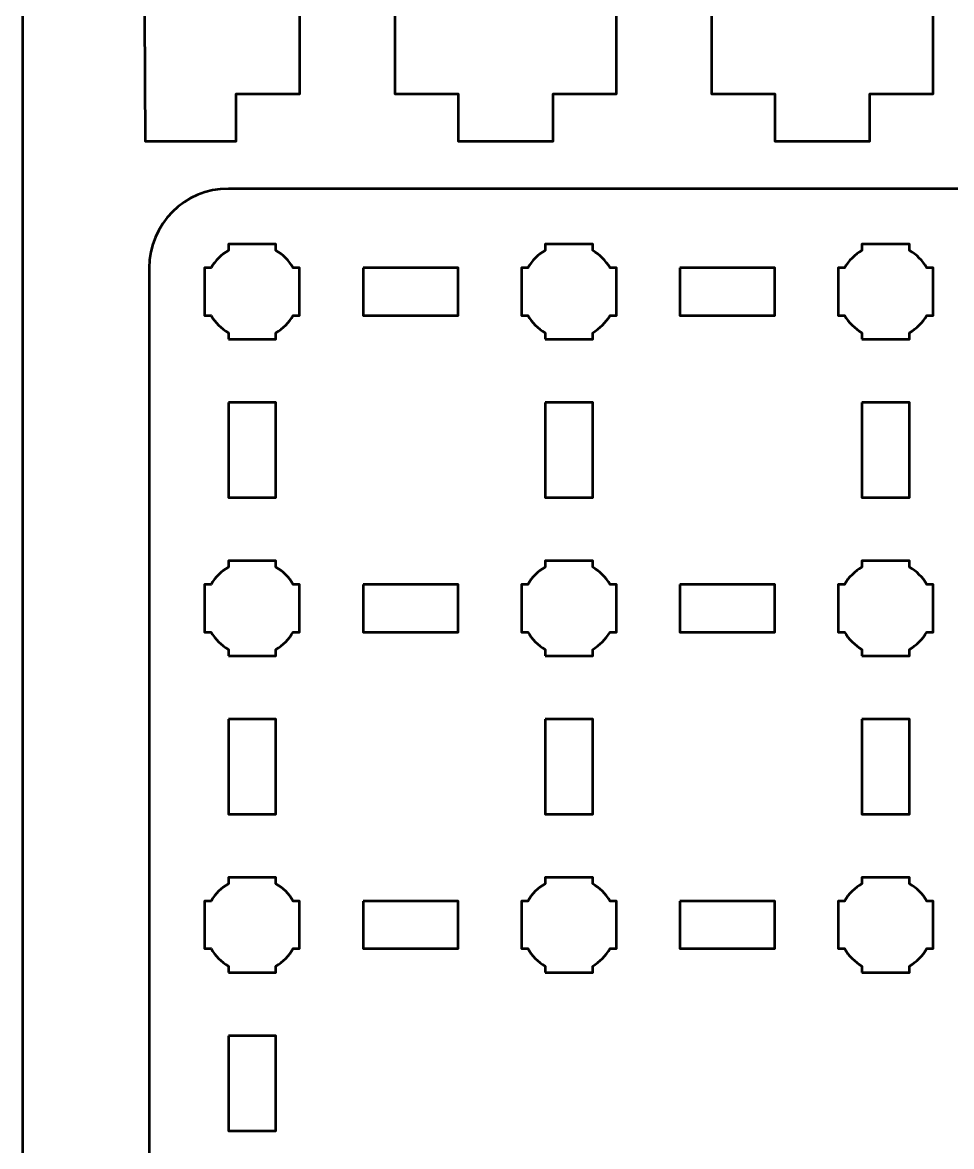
# Model space of a CAD drawing. Header units: centimetres. Extents: x -244 to 242, y -245 to 234.
# Drawn here: x -243.95 to -238.08, y 188.95 to 196.05 of the extents above; entities that cross this region are included whole.
import ezdxf

# ---------------------------------------------------------------- set-up
doc = ezdxf.new("R2010")
doc.units = ezdxf.units.CM
doc.header["$MEASUREMENT"] = 0
doc.layers.add('Layer 1', color=7, linetype='Continuous')

msp = doc.modelspace()

# ---------------------------------------------------------------- linework, layer by layer
at = {"layer": 'Layer 1', "color": 22, "lineweight": 53}
msp.add_open_spline([(-243.95005, 181.60003), (-243.95005, 181.60003), (-243.95005, 233.39993), (-243.95005, 233.39993), (-243.95005, 233.39993), (-243.95005, 233.67707), (-243.72695, 233.90003), (-243.44995, 233.90003), (-243.44995, 233.90003), (-243.44995, 233.90003), (-224.15005, 233.90003), (-224.15005, 233.90003), (-224.15005, 233.90003), (-223.87305, 233.90003), (-223.64995, 233.67707), (-223.64995, 233.39993), (-223.64995, 233.39993), (-223.64995, 233.39993), (-223.64995, 181.60003), (-223.64995, 181.60003), (-223.64995, 181.60003), (-223.64995, 181.32303), (-223.87305, 181.09993), (-224.15005, 181.09993), (-224.15005, 181.09993), (-224.15005, 181.09993), (-243.44995, 181.09993), (-243.44995, 181.09993), (-243.44995, 181.09993), (-243.72695, 181.09993), (-243.95005, 181.32303), (-243.95005, 181.60003)], degree=3, knots=[0, 0, 0, 0, 0.125, 0.125, 0.125, 0.125, 0.25, 0.25, 0.25, 0.25, 0.375, 0.375, 0.375, 0.375, 0.5, 0.5, 0.5, 0.5, 0.625, 0.625, 0.625, 0.625, 0.75, 0.75, 0.75, 0.75, 0.875, 0.875, 0.875, 0.875, 1, 1, 1, 1], dxfattribs=at)
at = {"layer": 'Layer 1', "color": 250, "lineweight": 53}
msp.add_open_spline([(-234.59992, 195.60007), (-234.59992, 195.60007), (-234.59992, 195.30007), (-234.59992, 195.30007), (-234.59992, 195.30007), (-234.59992, 195.30007), (-235.19992, 195.30007), (-235.19992, 195.30007), (-235.19992, 195.30007), (-235.19992, 195.30007), (-235.19992, 195.60007), (-235.19992, 195.60007), (-235.19992, 195.60007), (-235.19992, 195.60007), (-235.59992, 195.60006), (-235.59992, 195.60006), (-235.59992, 195.60006), (-235.59992, 195.60006), (-235.59992, 196.10007), (-235.59992, 196.10007), (-235.59992, 196.10007), (-235.59992, 196.10007), (-235.39992, 196.10008), (-235.39992, 196.10008), (-235.39992, 196.10008), (-235.39992, 196.10008), (-235.39992, 196.70007), (-235.39992, 196.70007), (-235.39992, 196.70007), (-235.78325, 196.70007), (-236.01659, 196.70007), (-236.39992, 196.70007), (-236.39992, 196.70007), (-236.39992, 196.70007), (-236.39992, 196.10008), (-236.39992, 196.10008), (-236.39992, 196.10008), (-236.39992, 196.10008), (-236.19992, 196.10007), (-236.19992, 196.10007), (-236.19992, 196.10007), (-236.19992, 196.10007), (-236.19992, 195.60007), (-236.19992, 195.60007), (-236.19992, 195.60007), (-236.19992, 195.60007), (-236.59992, 195.60007), (-236.59992, 195.60007), (-236.59992, 195.60007), (-236.59992, 195.60007), (-236.59992, 195.30007), (-236.59992, 195.30007), (-236.59992, 195.30007), (-236.59992, 195.30007), (-237.19992, 195.30007), (-237.19992, 195.30007), (-237.19992, 195.30007), (-237.19992, 195.30007), (-237.19992, 195.60007), (-237.19992, 195.60007), (-237.19992, 195.60007), (-237.19992, 195.60007), (-237.59992, 195.60007), (-237.59992, 195.60007), (-237.59992, 195.60007), (-237.59992, 195.60007), (-237.59992, 196.10007), (-237.59992, 196.10007), (-237.59992, 196.10007), (-237.59992, 196.10007), (-237.39992, 196.10008), (-237.39992, 196.10008), (-237.39992, 196.10008), (-237.39992, 196.10008), (-237.39992, 196.70007), (-237.39992, 196.70007), (-237.39992, 196.70007), (-237.78325, 196.70007), (-238.01658, 196.70007), (-238.39991, 196.70007), (-238.39991, 196.70007), (-238.39991, 196.70007), (-238.39991, 196.10008), (-238.39991, 196.10008), (-238.39991, 196.10008), (-238.39991, 196.10008), (-238.19991, 196.10007), (-238.19991, 196.10007), (-238.19991, 196.10007), (-238.19991, 196.10007), (-238.19991, 195.60006), (-238.19991, 195.60006), (-238.19991, 195.60006), (-238.19991, 195.60006), (-238.59991, 195.60007), (-238.59991, 195.60007), (-238.59991, 195.60007), (-238.59991, 195.60007), (-238.59991, 195.30007), (-238.59991, 195.30007), (-238.59991, 195.30007), (-238.59991, 195.30007), (-239.19991, 195.30007), (-239.19991, 195.30007), (-239.19991, 195.30007), (-239.19991, 195.30007), (-239.19991, 195.60007), (-239.19991, 195.60007), (-239.19991, 195.60007), (-239.19991, 195.60007), (-239.59991, 195.60007), (-239.59991, 195.60007), (-239.59991, 195.60007), (-239.59991, 195.60007), (-239.59991, 196.10007), (-239.59991, 196.10007), (-239.59991, 196.10007), (-239.59991, 196.10007), (-239.39991, 196.10008), (-239.39991, 196.10008), (-239.39991, 196.10008), (-239.39991, 196.10008), (-239.39991, 196.70007), (-239.39991, 196.70007), (-239.39991, 196.70007), (-239.78324, 196.70007), (-240.01658, 196.70007), (-240.39991, 196.70007), (-240.39991, 196.70007), (-240.39991, 196.70007), (-240.39991, 196.10008), (-240.39991, 196.10008), (-240.39991, 196.10008), (-240.39991, 196.10008), (-240.19991, 196.10007), (-240.19991, 196.10007), (-240.19991, 196.10007), (-240.19991, 196.10007), (-240.19991, 195.60006), (-240.19991, 195.60006), (-240.19991, 195.60006), (-240.19991, 195.60006), (-240.59991, 195.60007), (-240.59991, 195.60007), (-240.59991, 195.60007), (-240.59991, 195.60007), (-240.59991, 195.30007), (-240.59991, 195.30007), (-240.59991, 195.30007), (-240.59991, 195.30007), (-241.19991, 195.30007), (-241.19991, 195.30007), (-241.19991, 195.30007), (-241.19991, 195.30007), (-241.19991, 195.60007), (-241.19991, 195.60007), (-241.19991, 195.60007), (-241.19991, 195.60007), (-241.59991, 195.60007), (-241.59991, 195.60007), (-241.59991, 195.60007), (-241.59991, 195.60007), (-241.59991, 196.10007), (-241.59991, 196.10007), (-241.59991, 196.10007), (-241.59991, 196.10007), (-241.39991, 196.10008), (-241.39991, 196.10008), (-241.39991, 196.10008), (-241.39991, 196.10008), (-241.39991, 196.70007), (-241.39991, 196.70007), (-241.39991, 196.70007), (-241.78324, 196.70007), (-242.01658, 196.70007), (-242.39991, 196.70007), (-242.39991, 196.70007), (-242.39991, 196.70007), (-242.39991, 196.10008), (-242.39991, 196.10008), (-242.39991, 196.10008), (-242.39991, 196.10008), (-242.19991, 196.10007), (-242.19991, 196.10007), (-242.19991, 196.10007), (-242.19991, 196.10007), (-242.19991, 195.60006), (-242.19991, 195.60006), (-242.19991, 195.60006), (-242.19991, 195.60006), (-242.59991, 195.60007), (-242.59991, 195.60007), (-242.59991, 195.60007), (-242.59991, 195.60007), (-242.59991, 195.30007), (-242.59991, 195.30007), (-242.59991, 195.30007), (-242.59991, 195.30007), (-243.17491, 195.30007), (-243.17491, 195.30007), (-243.17491, 195.30007), (-243.17491, 195.30007), (-243.18548, 197.29132), (-243.18548, 197.29132), (-243.18548, 197.29132), (-243.18548, 197.29132), (-242.58741, 197.29132), (-242.58741, 197.29132), (-242.58741, 197.29132), (-242.58741, 197.29132), (-242.58741, 197.60882), (-242.58741, 197.60882), (-242.58741, 197.60882), (-242.58741, 197.60882), (-243.1873, 197.60882), (-243.1873, 197.60882), (-243.1873, 197.60882), (-243.18263, 197.88087), (-242.96057, 198.10007), (-242.68741, 198.10007), (-242.68741, 198.10007), (-242.68741, 198.10007), (-233.08742, 198.10007), (-233.08742, 198.10007), (-233.08742, 198.10007), (-232.81426, 198.10007), (-232.5922, 197.88087), (-232.58753, 197.60882), (-232.58753, 197.60882), (-232.58753, 197.60882), (-233.18742, 197.60882), (-233.18742, 197.60882), (-233.18742, 197.60882), (-233.18742, 197.60882), (-233.18742, 197.29132), (-233.18742, 197.29132), (-233.18742, 197.29132), (-233.18742, 197.29132), (-232.58742, 197.29132), (-232.58742, 197.29132), (-232.58742, 197.29132), (-232.58742, 197.29132), (-232.58742, 195.60006), (-232.58742, 195.60006), (-232.58742, 195.60006), (-232.58742, 195.60006), (-232.58742, 195.60007), (-232.58742, 195.60007), (-232.58742, 195.60007), (-232.58742, 195.60007), (-232.58742, 195.30007), (-232.58742, 195.30007), (-232.58742, 195.30007), (-232.58742, 195.30007), (-233.19992, 195.30007), (-233.19992, 195.30007), (-233.19992, 195.30007), (-233.19992, 195.30007), (-233.19992, 195.60007), (-233.19992, 195.60007), (-233.19992, 195.60007), (-233.19992, 195.60007), (-233.59992, 195.60006), (-233.59992, 195.60006), (-233.59992, 195.60006), (-233.59992, 195.60006), (-233.59992, 196.10007), (-233.59992, 196.10007), (-233.59992, 196.10007), (-233.59992, 196.10007), (-233.39992, 196.10008), (-233.39992, 196.10008), (-233.39992, 196.10008), (-233.39992, 196.10008), (-233.39992, 196.70007), (-233.39992, 196.70007), (-233.39992, 196.70007), (-233.78325, 196.70007), (-234.01659, 196.70007), (-234.39992, 196.70007), (-234.39992, 196.70007), (-234.39992, 196.70007), (-234.39992, 196.10008), (-234.39992, 196.10008), (-234.39992, 196.10008), (-234.39992, 196.10008), (-234.19992, 196.10007), (-234.19992, 196.10007), (-234.19992, 196.10007), (-234.19992, 196.10007), (-234.19992, 195.60007), (-234.19992, 195.60007), (-234.19992, 195.60007), (-234.19992, 195.60007), (-234.59992, 195.60007), (-234.59992, 195.60007)], degree=3, knots=[0, 0, 0, 0, 0.0135135, 0.0135135, 0.0135135, 0.0135135, 0.027027, 0.027027, 0.027027, 0.027027, 0.0405405, 0.0405405, 0.0405405, 0.0405405, 0.0540541, 0.0540541, 0.0540541, 0.0540541, 0.0675676, 0.0675676, 0.0675676, 0.0675676, 0.0810811, 0.0810811, 0.0810811, 0.0810811, 0.0945946, 0.0945946, 0.0945946, 0.0945946, 0.1081081, 0.1081081, 0.1081081, 0.1081081, 0.1216216, 0.1216216, 0.1216216, 0.1216216, 0.1351351, 0.1351351, 0.1351351, 0.1351351, 0.1486486, 0.1486486, 0.1486486, 0.1486486, 0.1621622, 0.1621622, 0.1621622, 0.1621622, 0.1756757, 0.1756757, 0.1756757, 0.1756757, 0.1891892, 0.1891892, 0.1891892, 0.1891892, 0.2027027, 0.2027027, 0.2027027, 0.2027027, 0.2162162, 0.2162162, 0.2162162, 0.2162162, 0.2297297, 0.2297297, 0.2297297, 0.2297297, 0.2432432, 0.2432432, 0.2432432, 0.2432432, 0.2567568, 0.2567568, 0.2567568, 0.2567568, 0.2702703, 0.2702703, 0.2702703, 0.2702703, 0.2837838, 0.2837838, 0.2837838, 0.2837838, 0.2972973, 0.2972973, 0.2972973, 0.2972973, 0.3108108, 0.3108108, 0.3108108, 0.3108108, 0.3243243, 0.3243243, 0.3243243, 0.3243243, 0.3378378, 0.3378378, 0.3378378, 0.3378378, 0.3513514, 0.3513514, 0.3513514, 0.3513514, 0.3648649, 0.3648649, 0.3648649, 0.3648649, 0.3783784, 0.3783784, 0.3783784, 0.3783784, 0.3918919, 0.3918919, 0.3918919, 0.3918919, 0.4054054, 0.4054054, 0.4054054, 0.4054054, 0.4189189, 0.4189189, 0.4189189, 0.4189189, 0.4324324, 0.4324324, 0.4324324, 0.4324324, 0.4459459, 0.4459459, 0.4459459, 0.4459459, 0.4594595, 0.4594595, 0.4594595, 0.4594595, 0.472973, 0.472973, 0.472973, 0.472973, 0.4864865, 0.4864865, 0.4864865, 0.4864865, 0.5, 0.5, 0.5, 0.5, 0.5135135, 0.5135135, 0.5135135, 0.5135135, 0.527027, 0.527027, 0.527027, 0.527027, 0.5405405, 0.5405405, 0.5405405, 0.5405405, 0.5540541, 0.5540541, 0.5540541, 0.5540541, 0.5675676, 0.5675676, 0.5675676, 0.5675676, 0.5810811, 0.5810811, 0.5810811, 0.5810811, 0.5945946, 0.5945946, 0.5945946, 0.5945946, 0.6081081, 0.6081081, 0.6081081, 0.6081081, 0.6216216, 0.6216216, 0.6216216, 0.6216216, 0.6351351, 0.6351351, 0.6351351, 0.6351351, 0.6486486, 0.6486486, 0.6486486, 0.6486486, 0.6621622, 0.6621622, 0.6621622, 0.6621622, 0.6756757, 0.6756757, 0.6756757, 0.6756757, 0.6891892, 0.6891892, 0.6891892, 0.6891892, 0.7027027, 0.7027027, 0.7027027, 0.7027027, 0.7162162, 0.7162162, 0.7162162, 0.7162162, 0.7297297, 0.7297297, 0.7297297, 0.7297297, 0.7432432, 0.7432432, 0.7432432, 0.7432432, 0.7567568, 0.7567568, 0.7567568, 0.7567568, 0.7702703, 0.7702703, 0.7702703, 0.7702703, 0.7837838, 0.7837838, 0.7837838, 0.7837838, 0.7972973, 0.7972973, 0.7972973, 0.7972973, 0.8108108, 0.8108108, 0.8108108, 0.8108108, 0.8243243, 0.8243243, 0.8243243, 0.8243243, 0.8378378, 0.8378378, 0.8378378, 0.8378378, 0.8513514, 0.8513514, 0.8513514, 0.8513514, 0.8648649, 0.8648649, 0.8648649, 0.8648649, 0.8783784, 0.8783784, 0.8783784, 0.8783784, 0.8918919, 0.8918919, 0.8918919, 0.8918919, 0.9054054, 0.9054054, 0.9054054, 0.9054054, 0.9189189, 0.9189189, 0.9189189, 0.9189189, 0.9324324, 0.9324324, 0.9324324, 0.9324324, 0.9459459, 0.9459459, 0.9459459, 0.9459459, 0.9594595, 0.9594595, 0.9594595, 0.9594595, 0.972973, 0.972973, 0.972973, 0.972973, 0.9864865, 0.9864865, 0.9864865, 0.9864865, 1, 1, 1, 1], dxfattribs=at)
at = {"layer": 'Layer 1', "color": 114, "lineweight": 53}
msp.add_open_spline([(-242.64995, 195.00005), (-242.64995, 195.00005), (-234.35005, 195.00005), (-234.35005, 195.00005), (-234.35005, 195.00005), (-234.07305, 195.00005), (-233.84995, 194.77695), (-233.84995, 194.49995), (-233.84995, 194.49995), (-233.84995, 194.49995), (-233.84995, 182.20005), (-233.84995, 182.20005), (-233.84995, 182.20005), (-233.84995, 181.92305), (-234.07305, 181.69995), (-234.35005, 181.69995), (-234.35005, 181.69995), (-234.35005, 181.69995), (-242.64995, 181.69995), (-242.64995, 181.69995), (-242.64995, 181.69995), (-242.92695, 181.69995), (-243.15005, 181.92305), (-243.15005, 182.20005), (-243.15005, 182.20005), (-243.15005, 182.20005), (-243.15005, 194.49995), (-243.15005, 194.49995), (-243.15005, 194.49995), (-243.15005, 194.77695), (-242.92695, 195.00005), (-242.64995, 195.00005)], degree=3, knots=[0, 0, 0, 0, 0.125, 0.125, 0.125, 0.125, 0.25, 0.25, 0.25, 0.25, 0.375, 0.375, 0.375, 0.375, 0.5, 0.5, 0.5, 0.5, 0.625, 0.625, 0.625, 0.625, 0.75, 0.75, 0.75, 0.75, 0.875, 0.875, 0.875, 0.875, 1, 1, 1, 1], dxfattribs=at)
at = {"layer": 'Layer 1', "lineweight": 53}
for points, knots in [([(-242.64995, 194.05002), (-242.64995, 194.05002), (-242.64995, 194.09013), (-242.64995, 194.09013), (-242.64995, 194.09013), (-242.69556, 194.11645), (-242.73349, 194.15448), (-242.75981, 194.19995), (-242.75981, 194.19995), (-242.75981, 194.19995), (-242.80002, 194.19995), (-242.80002, 194.19995), (-242.80002, 194.19995), (-242.80002, 194.19995), (-242.80002, 194.35002), (-242.80002, 194.35002), (-242.80002, 194.35002), (-242.80002, 194.35002), (-242.80002, 194.49995), (-242.80002, 194.49995), (-242.80002, 194.49995), (-242.80002, 194.49995), (-242.75981, 194.49995), (-242.75981, 194.49995), (-242.75981, 194.49995), (-242.73349, 194.54556), (-242.69556, 194.58349), (-242.64995, 194.60981), (-242.64995, 194.60981), (-242.64995, 194.60981), (-242.64995, 194.65002), (-242.64995, 194.65002), (-242.64995, 194.65002), (-242.64995, 194.65002), (-242.50002, 194.65002), (-242.50002, 194.65002), (-242.50002, 194.65002), (-242.50002, 194.65002), (-242.34995, 194.65002), (-242.34995, 194.65002), (-242.34995, 194.65002), (-242.34995, 194.65002), (-242.34995, 194.60981), (-242.34995, 194.60981), (-242.34995, 194.60981), (-242.30448, 194.58349), (-242.26645, 194.54556), (-242.24013, 194.49995), (-242.24013, 194.49995), (-242.24013, 194.49995), (-242.20002, 194.49995), (-242.20002, 194.49995), (-242.20002, 194.49995), (-242.20002, 194.49995), (-242.20002, 194.35002), (-242.20002, 194.35002), (-242.20002, 194.35002), (-242.20002, 194.35002), (-242.20002, 194.19995), (-242.20002, 194.19995), (-242.20002, 194.19995), (-242.20002, 194.19995), (-242.24013, 194.19995), (-242.24013, 194.19995), (-242.24013, 194.19995), (-242.26645, 194.15448), (-242.30448, 194.11645), (-242.34995, 194.09013), (-242.34995, 194.09013), (-242.34995, 194.09013), (-242.34995, 194.05002), (-242.34995, 194.05002), (-242.34995, 194.05002), (-242.34995, 194.05002), (-242.50002, 194.05002), (-242.50002, 194.05002), (-242.50002, 194.05002), (-242.50002, 194.05002), (-242.64995, 194.05002), (-242.64995, 194.05002)], [0, 0, 0, 0, 0.05, 0.05, 0.05, 0.05, 0.1, 0.1, 0.1, 0.1, 0.15, 0.15, 0.15, 0.15, 0.2, 0.2, 0.2, 0.2, 0.25, 0.25, 0.25, 0.25, 0.3, 0.3, 0.3, 0.3, 0.35, 0.35, 0.35, 0.35, 0.4, 0.4, 0.4, 0.4, 0.45, 0.45, 0.45, 0.45, 0.5, 0.5, 0.5, 0.5, 0.55, 0.55, 0.55, 0.55, 0.6, 0.6, 0.6, 0.6, 0.65, 0.65, 0.65, 0.65, 0.7, 0.7, 0.7, 0.7, 0.75, 0.75, 0.75, 0.75, 0.8, 0.8, 0.8, 0.8, 0.85, 0.85, 0.85, 0.85, 0.9, 0.9, 0.9, 0.9, 0.95, 0.95, 0.95, 0.95, 1, 1, 1, 1]), ([(-240.65002, 194.05002), (-240.65002, 194.05002), (-240.65002, 194.09013), (-240.65002, 194.09013), (-240.65002, 194.09013), (-240.69549, 194.11645), (-240.73352, 194.15448), (-240.75984, 194.19995), (-240.75984, 194.19995), (-240.75984, 194.19995), (-240.79995, 194.19995), (-240.79995, 194.19995), (-240.79995, 194.19995), (-240.79995, 194.19995), (-240.79995, 194.35002), (-240.79995, 194.35002), (-240.79995, 194.35002), (-240.79995, 194.35002), (-240.79995, 194.49995), (-240.79995, 194.49995), (-240.79995, 194.49995), (-240.79995, 194.49995), (-240.75984, 194.49995), (-240.75984, 194.49995), (-240.75984, 194.49995), (-240.73352, 194.54556), (-240.69549, 194.58349), (-240.65002, 194.60981), (-240.65002, 194.60981), (-240.65002, 194.60981), (-240.65002, 194.65002), (-240.65002, 194.65002), (-240.65002, 194.65002), (-240.65002, 194.65002), (-240.49995, 194.65002), (-240.49995, 194.65002), (-240.49995, 194.65002), (-240.49995, 194.65002), (-240.35002, 194.65002), (-240.35002, 194.65002), (-240.35002, 194.65002), (-240.35002, 194.65002), (-240.35002, 194.60981), (-240.35002, 194.60981), (-240.35002, 194.60981), (-240.30454, 194.58349), (-240.26651, 194.54556), (-240.2402, 194.49995), (-240.2402, 194.49995), (-240.2402, 194.49995), (-240.19994, 194.49995), (-240.19994, 194.49995), (-240.19994, 194.49995), (-240.19994, 194.49995), (-240.19994, 194.35002), (-240.19994, 194.35002), (-240.19994, 194.35002), (-240.19994, 194.35002), (-240.19994, 194.19995), (-240.19994, 194.19995), (-240.19994, 194.19995), (-240.19994, 194.19995), (-240.2402, 194.19995), (-240.2402, 194.19995), (-240.2402, 194.19995), (-240.26651, 194.15448), (-240.30454, 194.11645), (-240.35002, 194.09013), (-240.35002, 194.09013), (-240.35002, 194.09013), (-240.35002, 194.05002), (-240.35002, 194.05002), (-240.35002, 194.05002), (-240.35002, 194.05002), (-240.49995, 194.05002), (-240.49995, 194.05002), (-240.49995, 194.05002), (-240.49995, 194.05002), (-240.65002, 194.05002), (-240.65002, 194.05002)], [0, 0, 0, 0, 0.05, 0.05, 0.05, 0.05, 0.1, 0.1, 0.1, 0.1, 0.15, 0.15, 0.15, 0.15, 0.2, 0.2, 0.2, 0.2, 0.25, 0.25, 0.25, 0.25, 0.3, 0.3, 0.3, 0.3, 0.35, 0.35, 0.35, 0.35, 0.4, 0.4, 0.4, 0.4, 0.45, 0.45, 0.45, 0.45, 0.5, 0.5, 0.5, 0.5, 0.55, 0.55, 0.55, 0.55, 0.6, 0.6, 0.6, 0.6, 0.65, 0.65, 0.65, 0.65, 0.7, 0.7, 0.7, 0.7, 0.75, 0.75, 0.75, 0.75, 0.8, 0.8, 0.8, 0.8, 0.85, 0.85, 0.85, 0.85, 0.9, 0.9, 0.9, 0.9, 0.95, 0.95, 0.95, 0.95, 1, 1, 1, 1]), ([(-238.65009, 194.05002), (-238.65009, 194.05002), (-238.65009, 194.09013), (-238.65009, 194.09013), (-238.65009, 194.09013), (-238.69556, 194.11645), (-238.73345, 194.15448), (-238.75991, 194.19995), (-238.75991, 194.19995), (-238.75991, 194.19995), (-238.80002, 194.19995), (-238.80002, 194.19995), (-238.80002, 194.19995), (-238.80002, 194.19995), (-238.80002, 194.35002), (-238.80002, 194.35002), (-238.80002, 194.35002), (-238.80002, 194.35002), (-238.80002, 194.49995), (-238.80002, 194.49995), (-238.80002, 194.49995), (-238.80002, 194.49995), (-238.75991, 194.49995), (-238.75991, 194.49995), (-238.75991, 194.49995), (-238.73345, 194.54556), (-238.69556, 194.58349), (-238.65009, 194.60981), (-238.65009, 194.60981), (-238.65009, 194.60981), (-238.65009, 194.65002), (-238.65009, 194.65002), (-238.65009, 194.65002), (-238.65009, 194.65002), (-238.50001, 194.65002), (-238.50001, 194.65002), (-238.50001, 194.65002), (-238.50001, 194.65002), (-238.35009, 194.65002), (-238.35009, 194.65002), (-238.35009, 194.65002), (-238.35009, 194.65002), (-238.35009, 194.60981), (-238.35009, 194.60981), (-238.35009, 194.60981), (-238.30448, 194.58349), (-238.26656, 194.54556), (-238.24024, 194.49995), (-238.24024, 194.49995), (-238.24024, 194.49995), (-238.20002, 194.49995), (-238.20002, 194.49995), (-238.20002, 194.49995), (-238.20002, 194.49995), (-238.20002, 194.35002), (-238.20002, 194.35002), (-238.20002, 194.35002), (-238.20002, 194.35002), (-238.20002, 194.19995), (-238.20002, 194.19995), (-238.20002, 194.19995), (-238.20002, 194.19995), (-238.24024, 194.19995), (-238.24024, 194.19995), (-238.24024, 194.19995), (-238.26656, 194.15448), (-238.30448, 194.11645), (-238.35009, 194.09013), (-238.35009, 194.09013), (-238.35009, 194.09013), (-238.35009, 194.05002), (-238.35009, 194.05002), (-238.35009, 194.05002), (-238.35009, 194.05002), (-238.50001, 194.05002), (-238.50001, 194.05002), (-238.50001, 194.05002), (-238.50001, 194.05002), (-238.65009, 194.05002), (-238.65009, 194.05002)], [0, 0, 0, 0, 0.05, 0.05, 0.05, 0.05, 0.1, 0.1, 0.1, 0.1, 0.15, 0.15, 0.15, 0.15, 0.2, 0.2, 0.2, 0.2, 0.25, 0.25, 0.25, 0.25, 0.3, 0.3, 0.3, 0.3, 0.35, 0.35, 0.35, 0.35, 0.4, 0.4, 0.4, 0.4, 0.45, 0.45, 0.45, 0.45, 0.5, 0.5, 0.5, 0.5, 0.55, 0.55, 0.55, 0.55, 0.6, 0.6, 0.6, 0.6, 0.65, 0.65, 0.65, 0.65, 0.7, 0.7, 0.7, 0.7, 0.75, 0.75, 0.75, 0.75, 0.8, 0.8, 0.8, 0.8, 0.85, 0.85, 0.85, 0.85, 0.9, 0.9, 0.9, 0.9, 0.95, 0.95, 0.95, 0.95, 1, 1, 1, 1]), ([(-241.8, 194.49995), (-241.8, 194.49995), (-241.2, 194.49995), (-241.2, 194.49995), (-241.2, 194.49995), (-241.2, 194.49995), (-241.2, 194.19995), (-241.2, 194.19995), (-241.2, 194.19995), (-241.2, 194.19995), (-241.8, 194.19995), (-241.8, 194.19995), (-241.8, 194.19995), (-241.8, 194.19995), (-241.8, 194.49995), (-241.8, 194.49995)], [0, 0, 0, 0, 0.25, 0.25, 0.25, 0.25, 0.5, 0.5, 0.5, 0.5, 0.75, 0.75, 0.75, 0.75, 1, 1, 1, 1]), ([(-239.80004, 194.49995), (-239.80004, 194.49995), (-239.20003, 194.49995), (-239.20003, 194.49995), (-239.20003, 194.49995), (-239.20003, 194.49995), (-239.20003, 194.19995), (-239.20003, 194.19995), (-239.20003, 194.19995), (-239.20003, 194.19995), (-239.80004, 194.19995), (-239.80004, 194.19995), (-239.80004, 194.19995), (-239.80004, 194.19995), (-239.80004, 194.49995), (-239.80004, 194.49995)], [0, 0, 0, 0, 0.25, 0.25, 0.25, 0.25, 0.5, 0.5, 0.5, 0.5, 0.75, 0.75, 0.75, 0.75, 1, 1, 1, 1]), ([(-242.64995, 193.65), (-242.64995, 193.65), (-242.34995, 193.65), (-242.34995, 193.65), (-242.34995, 193.65), (-242.34995, 193.65), (-242.34995, 193.05), (-242.34995, 193.05), (-242.34995, 193.05), (-242.34995, 193.05), (-242.64995, 193.05), (-242.64995, 193.05), (-242.64995, 193.05), (-242.64995, 193.05), (-242.64995, 193.65), (-242.64995, 193.65)], [0, 0, 0, 0, 0.25, 0.25, 0.25, 0.25, 0.5, 0.5, 0.5, 0.5, 0.75, 0.75, 0.75, 0.75, 1, 1, 1, 1]), ([(-240.64995, 193.65), (-240.64995, 193.65), (-240.34995, 193.65), (-240.34995, 193.65), (-240.34995, 193.65), (-240.34995, 193.65), (-240.34995, 193.05), (-240.34995, 193.05), (-240.34995, 193.05), (-240.34995, 193.05), (-240.64995, 193.05), (-240.64995, 193.05), (-240.64995, 193.05), (-240.64995, 193.05), (-240.64995, 193.65), (-240.64995, 193.65)], [0, 0, 0, 0, 0.25, 0.25, 0.25, 0.25, 0.5, 0.5, 0.5, 0.5, 0.75, 0.75, 0.75, 0.75, 1, 1, 1, 1]), ([(-238.64995, 193.65), (-238.64995, 193.65), (-238.34995, 193.65), (-238.34995, 193.65), (-238.34995, 193.65), (-238.34995, 193.65), (-238.34995, 193.05), (-238.34995, 193.05), (-238.34995, 193.05), (-238.34995, 193.05), (-238.64995, 193.05), (-238.64995, 193.05), (-238.64995, 193.05), (-238.64995, 193.05), (-238.64995, 193.65), (-238.64995, 193.65)], [0, 0, 0, 0, 0.25, 0.25, 0.25, 0.25, 0.5, 0.5, 0.5, 0.5, 0.75, 0.75, 0.75, 0.75, 1, 1, 1, 1]), ([(-242.64995, 192.05002), (-242.64995, 192.05002), (-242.64995, 192.09013), (-242.64995, 192.09013), (-242.64995, 192.09013), (-242.69556, 192.11645), (-242.73349, 192.15448), (-242.75981, 192.19995), (-242.75981, 192.19995), (-242.75981, 192.19995), (-242.80002, 192.19995), (-242.80002, 192.19995), (-242.80002, 192.19995), (-242.80002, 192.19995), (-242.80002, 192.35002), (-242.80002, 192.35002), (-242.80002, 192.35002), (-242.80002, 192.35002), (-242.80002, 192.49995), (-242.80002, 192.49995), (-242.80002, 192.49995), (-242.80002, 192.49995), (-242.75981, 192.49995), (-242.75981, 192.49995), (-242.75981, 192.49995), (-242.73349, 192.54556), (-242.69556, 192.58349), (-242.64995, 192.60981), (-242.64995, 192.60981), (-242.64995, 192.60981), (-242.64995, 192.65002), (-242.64995, 192.65002), (-242.64995, 192.65002), (-242.64995, 192.65002), (-242.50002, 192.65002), (-242.50002, 192.65002), (-242.50002, 192.65002), (-242.50002, 192.65002), (-242.34995, 192.65002), (-242.34995, 192.65002), (-242.34995, 192.65002), (-242.34995, 192.65002), (-242.34995, 192.60981), (-242.34995, 192.60981), (-242.34995, 192.60981), (-242.30448, 192.58349), (-242.26645, 192.54556), (-242.24013, 192.49995), (-242.24013, 192.49995), (-242.24013, 192.49995), (-242.20002, 192.49995), (-242.20002, 192.49995), (-242.20002, 192.49995), (-242.20002, 192.49995), (-242.20002, 192.35002), (-242.20002, 192.35002), (-242.20002, 192.35002), (-242.20002, 192.35002), (-242.20002, 192.19995), (-242.20002, 192.19995), (-242.20002, 192.19995), (-242.20002, 192.19995), (-242.24013, 192.19995), (-242.24013, 192.19995), (-242.24013, 192.19995), (-242.26645, 192.15448), (-242.30448, 192.11645), (-242.34995, 192.09013), (-242.34995, 192.09013), (-242.34995, 192.09013), (-242.34995, 192.05002), (-242.34995, 192.05002), (-242.34995, 192.05002), (-242.34995, 192.05002), (-242.50002, 192.05002), (-242.50002, 192.05002), (-242.50002, 192.05002), (-242.50002, 192.05002), (-242.64995, 192.05002), (-242.64995, 192.05002)], [0, 0, 0, 0, 0.05, 0.05, 0.05, 0.05, 0.1, 0.1, 0.1, 0.1, 0.15, 0.15, 0.15, 0.15, 0.2, 0.2, 0.2, 0.2, 0.25, 0.25, 0.25, 0.25, 0.3, 0.3, 0.3, 0.3, 0.35, 0.35, 0.35, 0.35, 0.4, 0.4, 0.4, 0.4, 0.45, 0.45, 0.45, 0.45, 0.5, 0.5, 0.5, 0.5, 0.55, 0.55, 0.55, 0.55, 0.6, 0.6, 0.6, 0.6, 0.65, 0.65, 0.65, 0.65, 0.7, 0.7, 0.7, 0.7, 0.75, 0.75, 0.75, 0.75, 0.8, 0.8, 0.8, 0.8, 0.85, 0.85, 0.85, 0.85, 0.9, 0.9, 0.9, 0.9, 0.95, 0.95, 0.95, 0.95, 1, 1, 1, 1]), ([(-240.65002, 192.05002), (-240.65002, 192.05002), (-240.65002, 192.09013), (-240.65002, 192.09013), (-240.65002, 192.09013), (-240.69549, 192.11645), (-240.73352, 192.15448), (-240.75984, 192.19995), (-240.75984, 192.19995), (-240.75984, 192.19995), (-240.79995, 192.19995), (-240.79995, 192.19995), (-240.79995, 192.19995), (-240.79995, 192.19995), (-240.79995, 192.35002), (-240.79995, 192.35002), (-240.79995, 192.35002), (-240.79995, 192.35002), (-240.79995, 192.49995), (-240.79995, 192.49995), (-240.79995, 192.49995), (-240.79995, 192.49995), (-240.75984, 192.49995), (-240.75984, 192.49995), (-240.75984, 192.49995), (-240.73352, 192.54556), (-240.69549, 192.58349), (-240.65002, 192.60981), (-240.65002, 192.60981), (-240.65002, 192.60981), (-240.65002, 192.65002), (-240.65002, 192.65002), (-240.65002, 192.65002), (-240.65002, 192.65002), (-240.49995, 192.65002), (-240.49995, 192.65002), (-240.49995, 192.65002), (-240.49995, 192.65002), (-240.35002, 192.65002), (-240.35002, 192.65002), (-240.35002, 192.65002), (-240.35002, 192.65002), (-240.35002, 192.60981), (-240.35002, 192.60981), (-240.35002, 192.60981), (-240.30454, 192.58349), (-240.26651, 192.54556), (-240.2402, 192.49995), (-240.2402, 192.49995), (-240.2402, 192.49995), (-240.19994, 192.49995), (-240.19994, 192.49995), (-240.19994, 192.49995), (-240.19994, 192.49995), (-240.19994, 192.35002), (-240.19994, 192.35002), (-240.19994, 192.35002), (-240.19994, 192.35002), (-240.19994, 192.19995), (-240.19994, 192.19995), (-240.19994, 192.19995), (-240.19994, 192.19995), (-240.2402, 192.19995), (-240.2402, 192.19995), (-240.2402, 192.19995), (-240.26651, 192.15448), (-240.30454, 192.11645), (-240.35002, 192.09013), (-240.35002, 192.09013), (-240.35002, 192.09013), (-240.35002, 192.05002), (-240.35002, 192.05002), (-240.35002, 192.05002), (-240.35002, 192.05002), (-240.49995, 192.05002), (-240.49995, 192.05002), (-240.49995, 192.05002), (-240.49995, 192.05002), (-240.65002, 192.05002), (-240.65002, 192.05002)], [0, 0, 0, 0, 0.05, 0.05, 0.05, 0.05, 0.1, 0.1, 0.1, 0.1, 0.15, 0.15, 0.15, 0.15, 0.2, 0.2, 0.2, 0.2, 0.25, 0.25, 0.25, 0.25, 0.3, 0.3, 0.3, 0.3, 0.35, 0.35, 0.35, 0.35, 0.4, 0.4, 0.4, 0.4, 0.45, 0.45, 0.45, 0.45, 0.5, 0.5, 0.5, 0.5, 0.55, 0.55, 0.55, 0.55, 0.6, 0.6, 0.6, 0.6, 0.65, 0.65, 0.65, 0.65, 0.7, 0.7, 0.7, 0.7, 0.75, 0.75, 0.75, 0.75, 0.8, 0.8, 0.8, 0.8, 0.85, 0.85, 0.85, 0.85, 0.9, 0.9, 0.9, 0.9, 0.95, 0.95, 0.95, 0.95, 1, 1, 1, 1]), ([(-238.65009, 192.05002), (-238.65009, 192.05002), (-238.65009, 192.09013), (-238.65009, 192.09013), (-238.65009, 192.09013), (-238.69556, 192.11645), (-238.73345, 192.15448), (-238.75991, 192.19995), (-238.75991, 192.19995), (-238.75991, 192.19995), (-238.80002, 192.19995), (-238.80002, 192.19995), (-238.80002, 192.19995), (-238.80002, 192.19995), (-238.80002, 192.35002), (-238.80002, 192.35002), (-238.80002, 192.35002), (-238.80002, 192.35002), (-238.80002, 192.49995), (-238.80002, 192.49995), (-238.80002, 192.49995), (-238.80002, 192.49995), (-238.75991, 192.49995), (-238.75991, 192.49995), (-238.75991, 192.49995), (-238.73345, 192.54556), (-238.69556, 192.58349), (-238.65009, 192.60981), (-238.65009, 192.60981), (-238.65009, 192.60981), (-238.65009, 192.65002), (-238.65009, 192.65002), (-238.65009, 192.65002), (-238.65009, 192.65002), (-238.50001, 192.65002), (-238.50001, 192.65002), (-238.50001, 192.65002), (-238.50001, 192.65002), (-238.35009, 192.65002), (-238.35009, 192.65002), (-238.35009, 192.65002), (-238.35009, 192.65002), (-238.35009, 192.60981), (-238.35009, 192.60981), (-238.35009, 192.60981), (-238.30448, 192.58349), (-238.26656, 192.54556), (-238.24024, 192.49995), (-238.24024, 192.49995), (-238.24024, 192.49995), (-238.20002, 192.49995), (-238.20002, 192.49995), (-238.20002, 192.49995), (-238.20002, 192.49995), (-238.20002, 192.35002), (-238.20002, 192.35002), (-238.20002, 192.35002), (-238.20002, 192.35002), (-238.20002, 192.19995), (-238.20002, 192.19995), (-238.20002, 192.19995), (-238.20002, 192.19995), (-238.24024, 192.19995), (-238.24024, 192.19995), (-238.24024, 192.19995), (-238.26656, 192.15448), (-238.30448, 192.11645), (-238.35009, 192.09013), (-238.35009, 192.09013), (-238.35009, 192.09013), (-238.35009, 192.05002), (-238.35009, 192.05002), (-238.35009, 192.05002), (-238.35009, 192.05002), (-238.50001, 192.05002), (-238.50001, 192.05002), (-238.50001, 192.05002), (-238.50001, 192.05002), (-238.65009, 192.05002), (-238.65009, 192.05002)], [0, 0, 0, 0, 0.05, 0.05, 0.05, 0.05, 0.1, 0.1, 0.1, 0.1, 0.15, 0.15, 0.15, 0.15, 0.2, 0.2, 0.2, 0.2, 0.25, 0.25, 0.25, 0.25, 0.3, 0.3, 0.3, 0.3, 0.35, 0.35, 0.35, 0.35, 0.4, 0.4, 0.4, 0.4, 0.45, 0.45, 0.45, 0.45, 0.5, 0.5, 0.5, 0.5, 0.55, 0.55, 0.55, 0.55, 0.6, 0.6, 0.6, 0.6, 0.65, 0.65, 0.65, 0.65, 0.7, 0.7, 0.7, 0.7, 0.75, 0.75, 0.75, 0.75, 0.8, 0.8, 0.8, 0.8, 0.85, 0.85, 0.85, 0.85, 0.9, 0.9, 0.9, 0.9, 0.95, 0.95, 0.95, 0.95, 1, 1, 1, 1]), ([(-241.8, 192.49995), (-241.8, 192.49995), (-241.2, 192.49995), (-241.2, 192.49995), (-241.2, 192.49995), (-241.2, 192.49995), (-241.2, 192.19995), (-241.2, 192.19995), (-241.2, 192.19995), (-241.2, 192.19995), (-241.8, 192.19995), (-241.8, 192.19995), (-241.8, 192.19995), (-241.8, 192.19995), (-241.8, 192.49995), (-241.8, 192.49995)], [0, 0, 0, 0, 0.25, 0.25, 0.25, 0.25, 0.5, 0.5, 0.5, 0.5, 0.75, 0.75, 0.75, 0.75, 1, 1, 1, 1]), ([(-239.80004, 192.49995), (-239.80004, 192.49995), (-239.20003, 192.49995), (-239.20003, 192.49995), (-239.20003, 192.49995), (-239.20003, 192.49995), (-239.20003, 192.19995), (-239.20003, 192.19995), (-239.20003, 192.19995), (-239.20003, 192.19995), (-239.80004, 192.19995), (-239.80004, 192.19995), (-239.80004, 192.19995), (-239.80004, 192.19995), (-239.80004, 192.49995), (-239.80004, 192.49995)], [0, 0, 0, 0, 0.25, 0.25, 0.25, 0.25, 0.5, 0.5, 0.5, 0.5, 0.75, 0.75, 0.75, 0.75, 1, 1, 1, 1]), ([(-242.64995, 191.65), (-242.64995, 191.65), (-242.34995, 191.65), (-242.34995, 191.65), (-242.34995, 191.65), (-242.34995, 191.65), (-242.34995, 191.05), (-242.34995, 191.05), (-242.34995, 191.05), (-242.34995, 191.05), (-242.64995, 191.05), (-242.64995, 191.05), (-242.64995, 191.05), (-242.64995, 191.05), (-242.64995, 191.65), (-242.64995, 191.65)], [0, 0, 0, 0, 0.25, 0.25, 0.25, 0.25, 0.5, 0.5, 0.5, 0.5, 0.75, 0.75, 0.75, 0.75, 1, 1, 1, 1]), ([(-240.64995, 191.65), (-240.64995, 191.65), (-240.34995, 191.65), (-240.34995, 191.65), (-240.34995, 191.65), (-240.34995, 191.65), (-240.34995, 191.05), (-240.34995, 191.05), (-240.34995, 191.05), (-240.34995, 191.05), (-240.64995, 191.05), (-240.64995, 191.05), (-240.64995, 191.05), (-240.64995, 191.05), (-240.64995, 191.65), (-240.64995, 191.65)], [0, 0, 0, 0, 0.25, 0.25, 0.25, 0.25, 0.5, 0.5, 0.5, 0.5, 0.75, 0.75, 0.75, 0.75, 1, 1, 1, 1]), ([(-238.64995, 191.65), (-238.64995, 191.65), (-238.34995, 191.65), (-238.34995, 191.65), (-238.34995, 191.65), (-238.34995, 191.65), (-238.34995, 191.05), (-238.34995, 191.05), (-238.34995, 191.05), (-238.34995, 191.05), (-238.64995, 191.05), (-238.64995, 191.05), (-238.64995, 191.05), (-238.64995, 191.05), (-238.64995, 191.65), (-238.64995, 191.65)], [0, 0, 0, 0, 0.25, 0.25, 0.25, 0.25, 0.5, 0.5, 0.5, 0.5, 0.75, 0.75, 0.75, 0.75, 1, 1, 1, 1]), ([(-242.64995, 190.05002), (-242.64995, 190.05002), (-242.64995, 190.09013), (-242.64995, 190.09013), (-242.64995, 190.09013), (-242.69556, 190.11645), (-242.73349, 190.15448), (-242.75981, 190.19995), (-242.75981, 190.19995), (-242.75981, 190.19995), (-242.80002, 190.19995), (-242.80002, 190.19995), (-242.80002, 190.19995), (-242.80002, 190.19995), (-242.80002, 190.35002), (-242.80002, 190.35002), (-242.80002, 190.35002), (-242.80002, 190.35002), (-242.80002, 190.49995), (-242.80002, 190.49995), (-242.80002, 190.49995), (-242.80002, 190.49995), (-242.75981, 190.49995), (-242.75981, 190.49995), (-242.75981, 190.49995), (-242.73349, 190.54556), (-242.69556, 190.58349), (-242.64995, 190.60981), (-242.64995, 190.60981), (-242.64995, 190.60981), (-242.64995, 190.65002), (-242.64995, 190.65002), (-242.64995, 190.65002), (-242.64995, 190.65002), (-242.50002, 190.65002), (-242.50002, 190.65002), (-242.50002, 190.65002), (-242.50002, 190.65002), (-242.34995, 190.65002), (-242.34995, 190.65002), (-242.34995, 190.65002), (-242.34995, 190.65002), (-242.34995, 190.60981), (-242.34995, 190.60981), (-242.34995, 190.60981), (-242.30448, 190.58349), (-242.26645, 190.54556), (-242.24013, 190.49995), (-242.24013, 190.49995), (-242.24013, 190.49995), (-242.20002, 190.49995), (-242.20002, 190.49995), (-242.20002, 190.49995), (-242.20002, 190.49995), (-242.20002, 190.35002), (-242.20002, 190.35002), (-242.20002, 190.35002), (-242.20002, 190.35002), (-242.20002, 190.19995), (-242.20002, 190.19995), (-242.20002, 190.19995), (-242.20002, 190.19995), (-242.24013, 190.19995), (-242.24013, 190.19995), (-242.24013, 190.19995), (-242.26645, 190.15448), (-242.30448, 190.11645), (-242.34995, 190.09013), (-242.34995, 190.09013), (-242.34995, 190.09013), (-242.34995, 190.05002), (-242.34995, 190.05002), (-242.34995, 190.05002), (-242.34995, 190.05002), (-242.50002, 190.05002), (-242.50002, 190.05002), (-242.50002, 190.05002), (-242.50002, 190.05002), (-242.64995, 190.05002), (-242.64995, 190.05002)], [0, 0, 0, 0, 0.05, 0.05, 0.05, 0.05, 0.1, 0.1, 0.1, 0.1, 0.15, 0.15, 0.15, 0.15, 0.2, 0.2, 0.2, 0.2, 0.25, 0.25, 0.25, 0.25, 0.3, 0.3, 0.3, 0.3, 0.35, 0.35, 0.35, 0.35, 0.4, 0.4, 0.4, 0.4, 0.45, 0.45, 0.45, 0.45, 0.5, 0.5, 0.5, 0.5, 0.55, 0.55, 0.55, 0.55, 0.6, 0.6, 0.6, 0.6, 0.65, 0.65, 0.65, 0.65, 0.7, 0.7, 0.7, 0.7, 0.75, 0.75, 0.75, 0.75, 0.8, 0.8, 0.8, 0.8, 0.85, 0.85, 0.85, 0.85, 0.9, 0.9, 0.9, 0.9, 0.95, 0.95, 0.95, 0.95, 1, 1, 1, 1]), ([(-240.65002, 190.05002), (-240.65002, 190.05002), (-240.65002, 190.09013), (-240.65002, 190.09013), (-240.65002, 190.09013), (-240.69549, 190.11645), (-240.73352, 190.15448), (-240.75984, 190.19995), (-240.75984, 190.19995), (-240.75984, 190.19995), (-240.79995, 190.19995), (-240.79995, 190.19995), (-240.79995, 190.19995), (-240.79995, 190.19995), (-240.79995, 190.35002), (-240.79995, 190.35002), (-240.79995, 190.35002), (-240.79995, 190.35002), (-240.79995, 190.49995), (-240.79995, 190.49995), (-240.79995, 190.49995), (-240.79995, 190.49995), (-240.75984, 190.49995), (-240.75984, 190.49995), (-240.75984, 190.49995), (-240.73352, 190.54556), (-240.69549, 190.58349), (-240.65002, 190.60981), (-240.65002, 190.60981), (-240.65002, 190.60981), (-240.65002, 190.65002), (-240.65002, 190.65002), (-240.65002, 190.65002), (-240.65002, 190.65002), (-240.49995, 190.65002), (-240.49995, 190.65002), (-240.49995, 190.65002), (-240.49995, 190.65002), (-240.35002, 190.65002), (-240.35002, 190.65002), (-240.35002, 190.65002), (-240.35002, 190.65002), (-240.35002, 190.60981), (-240.35002, 190.60981), (-240.35002, 190.60981), (-240.30454, 190.58349), (-240.26651, 190.54556), (-240.2402, 190.49995), (-240.2402, 190.49995), (-240.2402, 190.49995), (-240.19994, 190.49995), (-240.19994, 190.49995), (-240.19994, 190.49995), (-240.19994, 190.49995), (-240.19994, 190.35002), (-240.19994, 190.35002), (-240.19994, 190.35002), (-240.19994, 190.35002), (-240.19994, 190.19995), (-240.19994, 190.19995), (-240.19994, 190.19995), (-240.19994, 190.19995), (-240.2402, 190.19995), (-240.2402, 190.19995), (-240.2402, 190.19995), (-240.26651, 190.15448), (-240.30454, 190.11645), (-240.35002, 190.09013), (-240.35002, 190.09013), (-240.35002, 190.09013), (-240.35002, 190.05002), (-240.35002, 190.05002), (-240.35002, 190.05002), (-240.35002, 190.05002), (-240.49995, 190.05002), (-240.49995, 190.05002), (-240.49995, 190.05002), (-240.49995, 190.05002), (-240.65002, 190.05002), (-240.65002, 190.05002)], [0, 0, 0, 0, 0.05, 0.05, 0.05, 0.05, 0.1, 0.1, 0.1, 0.1, 0.15, 0.15, 0.15, 0.15, 0.2, 0.2, 0.2, 0.2, 0.25, 0.25, 0.25, 0.25, 0.3, 0.3, 0.3, 0.3, 0.35, 0.35, 0.35, 0.35, 0.4, 0.4, 0.4, 0.4, 0.45, 0.45, 0.45, 0.45, 0.5, 0.5, 0.5, 0.5, 0.55, 0.55, 0.55, 0.55, 0.6, 0.6, 0.6, 0.6, 0.65, 0.65, 0.65, 0.65, 0.7, 0.7, 0.7, 0.7, 0.75, 0.75, 0.75, 0.75, 0.8, 0.8, 0.8, 0.8, 0.85, 0.85, 0.85, 0.85, 0.9, 0.9, 0.9, 0.9, 0.95, 0.95, 0.95, 0.95, 1, 1, 1, 1]), ([(-238.65009, 190.05002), (-238.65009, 190.05002), (-238.65009, 190.09013), (-238.65009, 190.09013), (-238.65009, 190.09013), (-238.69556, 190.11645), (-238.73345, 190.15448), (-238.75991, 190.19995), (-238.75991, 190.19995), (-238.75991, 190.19995), (-238.80002, 190.19995), (-238.80002, 190.19995), (-238.80002, 190.19995), (-238.80002, 190.19995), (-238.80002, 190.35002), (-238.80002, 190.35002), (-238.80002, 190.35002), (-238.80002, 190.35002), (-238.80002, 190.49995), (-238.80002, 190.49995), (-238.80002, 190.49995), (-238.80002, 190.49995), (-238.75991, 190.49995), (-238.75991, 190.49995), (-238.75991, 190.49995), (-238.73345, 190.54556), (-238.69556, 190.58349), (-238.65009, 190.60981), (-238.65009, 190.60981), (-238.65009, 190.60981), (-238.65009, 190.65002), (-238.65009, 190.65002), (-238.65009, 190.65002), (-238.65009, 190.65002), (-238.50001, 190.65002), (-238.50001, 190.65002), (-238.50001, 190.65002), (-238.50001, 190.65002), (-238.35009, 190.65002), (-238.35009, 190.65002), (-238.35009, 190.65002), (-238.35009, 190.65002), (-238.35009, 190.60981), (-238.35009, 190.60981), (-238.35009, 190.60981), (-238.30448, 190.58349), (-238.26656, 190.54556), (-238.24024, 190.49995), (-238.24024, 190.49995), (-238.24024, 190.49995), (-238.20002, 190.49995), (-238.20002, 190.49995), (-238.20002, 190.49995), (-238.20002, 190.49995), (-238.20002, 190.35002), (-238.20002, 190.35002), (-238.20002, 190.35002), (-238.20002, 190.35002), (-238.20002, 190.19995), (-238.20002, 190.19995), (-238.20002, 190.19995), (-238.20002, 190.19995), (-238.24024, 190.19995), (-238.24024, 190.19995), (-238.24024, 190.19995), (-238.26656, 190.15448), (-238.30448, 190.11645), (-238.35009, 190.09013), (-238.35009, 190.09013), (-238.35009, 190.09013), (-238.35009, 190.05002), (-238.35009, 190.05002), (-238.35009, 190.05002), (-238.35009, 190.05002), (-238.50001, 190.05002), (-238.50001, 190.05002), (-238.50001, 190.05002), (-238.50001, 190.05002), (-238.65009, 190.05002), (-238.65009, 190.05002)], [0, 0, 0, 0, 0.05, 0.05, 0.05, 0.05, 0.1, 0.1, 0.1, 0.1, 0.15, 0.15, 0.15, 0.15, 0.2, 0.2, 0.2, 0.2, 0.25, 0.25, 0.25, 0.25, 0.3, 0.3, 0.3, 0.3, 0.35, 0.35, 0.35, 0.35, 0.4, 0.4, 0.4, 0.4, 0.45, 0.45, 0.45, 0.45, 0.5, 0.5, 0.5, 0.5, 0.55, 0.55, 0.55, 0.55, 0.6, 0.6, 0.6, 0.6, 0.65, 0.65, 0.65, 0.65, 0.7, 0.7, 0.7, 0.7, 0.75, 0.75, 0.75, 0.75, 0.8, 0.8, 0.8, 0.8, 0.85, 0.85, 0.85, 0.85, 0.9, 0.9, 0.9, 0.9, 0.95, 0.95, 0.95, 0.95, 1, 1, 1, 1]), ([(-241.8, 190.49995), (-241.8, 190.49995), (-241.2, 190.49995), (-241.2, 190.49995), (-241.2, 190.49995), (-241.2, 190.49995), (-241.2, 190.19995), (-241.2, 190.19995), (-241.2, 190.19995), (-241.2, 190.19995), (-241.8, 190.19995), (-241.8, 190.19995), (-241.8, 190.19995), (-241.8, 190.19995), (-241.8, 190.49995), (-241.8, 190.49995)], [0, 0, 0, 0, 0.25, 0.25, 0.25, 0.25, 0.5, 0.5, 0.5, 0.5, 0.75, 0.75, 0.75, 0.75, 1, 1, 1, 1]), ([(-239.80004, 190.49995), (-239.80004, 190.49995), (-239.20003, 190.49995), (-239.20003, 190.49995), (-239.20003, 190.49995), (-239.20003, 190.49995), (-239.20003, 190.19995), (-239.20003, 190.19995), (-239.20003, 190.19995), (-239.20003, 190.19995), (-239.80004, 190.19995), (-239.80004, 190.19995), (-239.80004, 190.19995), (-239.80004, 190.19995), (-239.80004, 190.49995), (-239.80004, 190.49995)], [0, 0, 0, 0, 0.25, 0.25, 0.25, 0.25, 0.5, 0.5, 0.5, 0.5, 0.75, 0.75, 0.75, 0.75, 1, 1, 1, 1]), ([(-242.64995, 189.65), (-242.64995, 189.65), (-242.34995, 189.65), (-242.34995, 189.65), (-242.34995, 189.65), (-242.34995, 189.65), (-242.34995, 189.05), (-242.34995, 189.05), (-242.34995, 189.05), (-242.34995, 189.05), (-242.64995, 189.05), (-242.64995, 189.05), (-242.64995, 189.05), (-242.64995, 189.05), (-242.64995, 189.65), (-242.64995, 189.65)], [0, 0, 0, 0, 0.25, 0.25, 0.25, 0.25, 0.5, 0.5, 0.5, 0.5, 0.75, 0.75, 0.75, 0.75, 1, 1, 1, 1])]:
    msp.add_open_spline(points, degree=3, knots=knots, dxfattribs=at)

doc.saveas('drawing.dxf')
